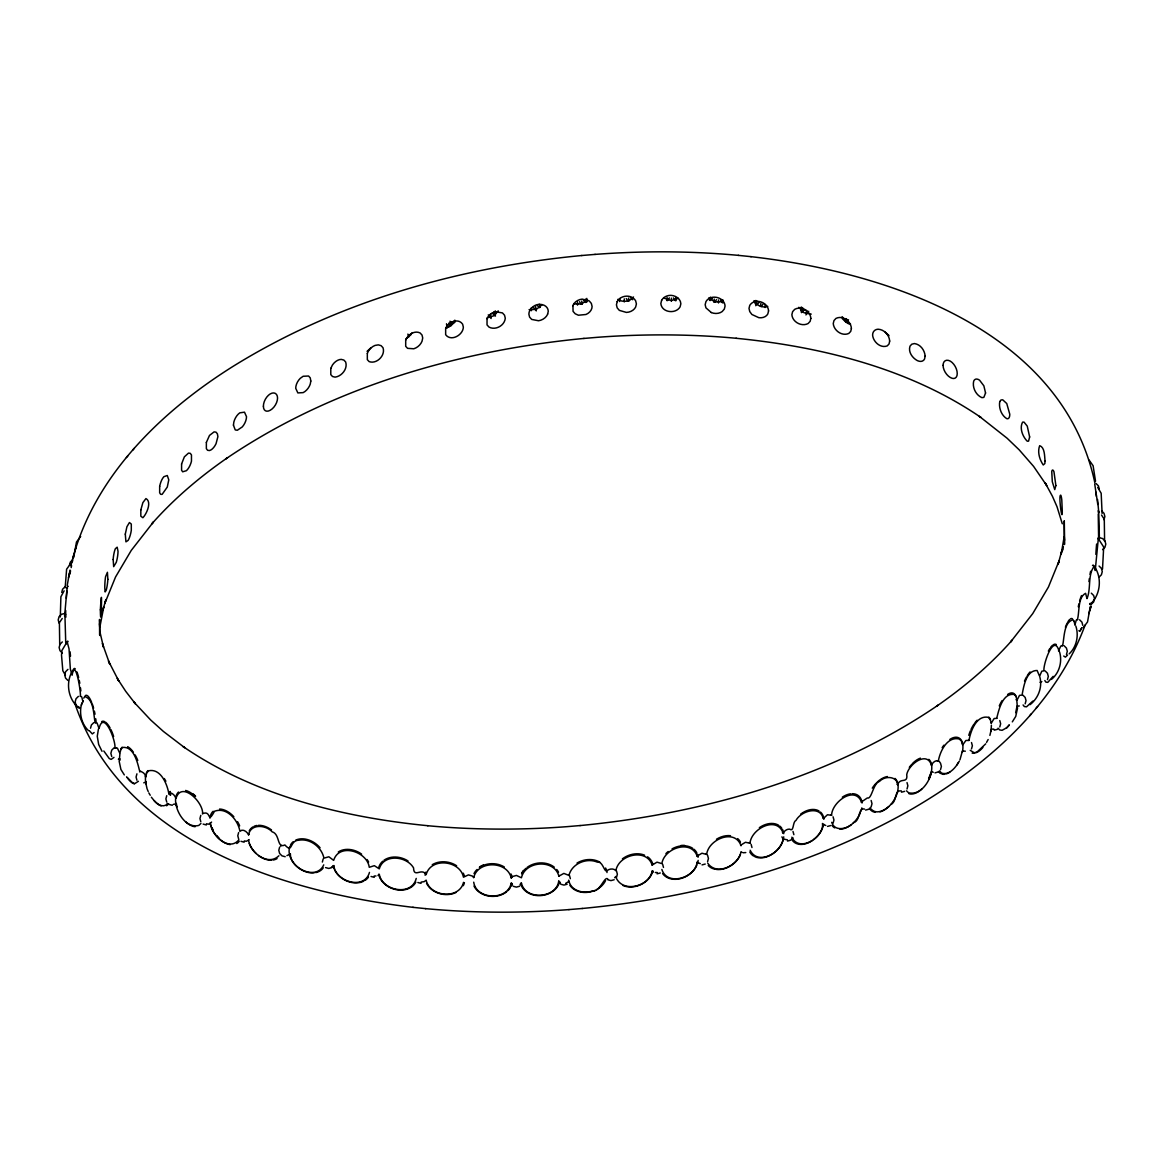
<?xml version="1.0" encoding="UTF-8"?>
<svg xmlns="http://www.w3.org/2000/svg" width="1164" height="1164" viewBox="0 0 1164 1164"><rect width="100%" height="100%" fill="white"/><g stroke="black" fill="none" stroke-linecap="round" stroke-linejoin="round"><path stroke-width="1.5" d="M64.617 616.222L64.908 614.534L65.766 643.648M99.609 634.991L99.537 619.452L100.017 635.515M1104.592 541.304L1104.287 519.202L1101.537 515.055M64.66 616.062L64.689 614.65M473.719 882.181C476.251 900.092 508.159 900.82 511.272 882.807M615.567 870.061L615.872 870.599C613.559 868.257 609.703 868.65 607.215 870.526C604.363 873.524 603.054 860.894 597.35 862.146C586.598 857.446 571.713 863.688 568.963 875.415L563.842 873.407L558.895 876.157C554.355 858.756 525.182 860.749 521.443 877.787L516.438 875.444L512.466 876.55L511.258 877.976L511.272 877.249M249.096 834.312L248.572 834.821C250.58 823.472 265.974 824.869 272.158 831.838C280.16 833.977 276.712 848.862 284.889 844.962C293.168 854.07 289.021 840.481 299.002 840.175C310.221 838.24 321.759 847.246 323.927 858.159L328.859 856.777L333.661 860.371C339.073 842.576 367.155 851.35 369.264 867.296L374.328 865.667L379.289 868.868C383.553 853.634 406.527 855.802 413.555 867.893C413.918 878.602 421.717 867.195 426.155 874.63C430.869 857.082 460.042 860.24 463.461 877.19L468.452 874.891L472.308 876.041L473.69 877.569L473.719 876.739M1077.413 619.539C1079.625 612.177 1077.617 597.321 1085.59 593.32L1086.972 598.616C1091.235 588.926 1087.482 574.798 1094.204 566.301L1095.135 570.52M65.402 616.731L65.49 613.937L65.766 617.327M801.705 307.281L801.53 312.49L804.819 309.508M848.672 323.868L845.879 322.079L845.981 318.616M755.756 303.979L755.873 300.501M1061.946 645.496L1062.616 645.656C1064.391 637.61 1063.721 622.129 1073.048 619.801L1074.023 621.169M991.117 731.399L991.379 725.172M72.11 675.091C75.442 656.816 81.131 693.162 80.389 696.218M1099.238 540.271L1099.383 537.695L1102.599 538.554L1104.942 540.896L1105.8 544.097L1104.942 547.313L1102.599 549.655M83.153 700.874L83.081 702.067L81.698 696.814L80.287 696.247M996.704 718.246C998.828 710.113 1002.408 692.915 1014.164 694.442L1015.925 696.247L1017.045 700.073L1016.012 699.695M968.404 740.231L968.986 740.42C970.572 731.21 976.392 715.031 988.149 717.315L990.084 719.192L991.35 723.062L990.68 722.713M99.115 728.242C103.902 709.283 116.327 741.803 114.858 747.986M1102.104 513.455L1101.173 493.274L1097.696 487.396M937.326 760.95L938.315 761.212C939.915 751.391 947.321 736.041 959.311 739.024L961.406 740.988L962.439 744.625M1062.95 549.917L1063.358 546.6M119.892 754.068L119.194 761.387L120.91 769.477L124.315 774.904M73.71 557.469L76.475 542.031L80.665 536.458M1090.29 606.531L1087.525 621.969L1083.335 627.542M1095.309 569.676L1098.307 538.714L1098.976 540.416M962.439 750.911L959.936 759.874M64.689 614.636L64.82 613.559M861.229 802.098L867.326 797.966C871.792 799.712 872.913 783.474 879.577 781.32C884.669 775.835 896.6 775.777 897.779 784.609L896.964 784.245M146.242 776.475L145.587 776.854L146.897 772.634L148.846 770.743C160.836 768.284 167.296 784.303 168.867 793.877L170.41 793.411M931.462 771.63C929.789 781.844 920.331 795.769 908.575 792.757L906.509 790.793M99.871 627.061L103.771 606.924L102.679 610.591L105.939 599.591L104.862 603.243L115.556 576.98L131.256 550.412L153.415 521.996L151.844 523.829C174.062 498.629 199.917 476.818 227.504 457.714L225.991 458.762C331.362 387.045 459.46 350.349 584.066 338.418M831.096 814.858L831.576 815.309C831.838 801.981 855.147 784.885 861.651 802.389M1064.129 536.939L1061.219 553.962L1062.077 549.743L1058.061 564.409L1059.138 560.757L1048.444 587.02L1032.744 613.588L1010.585 642.004L1012.156 640.171C989.938 665.372 964.083 687.182 936.496 706.286L938.009 705.239C832.638 776.955 704.54 813.651 579.934 825.582M782.441 832.449L783.11 833.06C784.507 830.878 786.879 828.928 789.629 829.146C794.154 832.464 792.408 821.842 795.987 820.402C801.239 810.77 820.184 805.386 823.21 818.423M176.04 798.286C181.439 780.651 203.278 801.967 202.609 813.621M740.595 845.224L745.484 842.27L749.994 843.245C751.275 828.535 776.941 815.513 783.11 833.06M697.091 856.137L701.95 853.227L706.65 854.449C708.396 839.215 735.008 828.128 741.032 845.777M822.439 823.472C824.81 836.581 799.333 853.343 791.855 837.178M781.917 836.858L783.11 839.055C781.408 852.892 757.706 865.914 750.154 850.229M652.146 865.07L656.991 862.16L661.865 863.615C664.237 847.858 691.547 838.953 697.323 856.559M806.143 313.436L806.579 310.468M619.539 301.534L619.99 298.464M666.666 300.516L667.118 297.475M615.887 870.526C618.812 854.391 646.806 847.785 652.233 865.289M713.779 302.087L714.245 299.075M760.456 306.365L760.892 303.382M697.091 862.044C695.825 877.525 667.365 886.837 661.865 869.464M70.015 574.085L70.538 570.738M652.146 870.978C649.541 886.357 622.9 893.53 616.047 877.569M416.232 878.413C411.823 896.6 382.127 890.896 379.319 874.397M473.69 877.569C477.895 860.269 507.228 860.72 511.258 877.976M558.778 880.639C557.032 898.39 525.168 900.892 521.385 882.909M67.192 585.623L69.316 573.605M98.445 729.028L97.267 736.274L98.664 744.48L102.01 751.304M1074.852 625.184L1076.278 620.077L1077.748 619.626M71.164 567.61L71.586 565.646M68.458 577.839L70.058 570.04M463.534 882.341C459.227 899.903 429.676 896.862 426.155 880.144L424.351 881.555M66.217 643.808L67.236 642.091L69.04 648.872L70.364 669.213L72.066 674.64M81.407 705.282L81.975 702.809C78.774 712.281 81.145 723.717 88.508 730.643M70.917 565.82C91.272 478.971 159.395 412.682 232.611 366.645C337.545 301.389 459.562 267.153 581.942 255.498M1058.498 650.88L1060.826 646.035L1062.616 645.656M61.721 592.418L62.594 589.217L64.937 586.874M69.476 565.282L70.335 562.081L72.677 559.724M90.53 728.198L91.403 724.997L93.746 722.655M136.93 773.827L136.072 777.043L136.93 780.244M166.743 795.681L165.885 798.882L166.743 802.083M200.805 815.338L199.946 818.539L200.805 821.74M238.635 832.551L237.776 835.752L238.635 838.968M279.651 847.101L278.793 850.302L279.651 853.503L281.994 855.86L285.195 856.704M322.355 862.044L323.214 858.843M616.513 877.409L617.371 874.208L616.513 870.992M707.581 861.695L708.439 858.494L707.581 855.293M833.075 823.21L833.948 820.009L833.075 816.793M907.018 788.988L907.876 785.787L907.018 782.586M940.527 769.637L941.385 766.436L940.527 763.235C938.14 758.07 932.684 761.809 931.462 765.315M971.504 748.932L972.376 745.731L971.504 742.53M999.789 726.962L1000.647 723.761L999.789 720.56M1025.164 703.827L1026.022 700.626L1025.164 697.425L1022.821 695.068M1047.455 679.631L1048.313 676.429L1047.455 673.229L1045.112 670.886M1066.442 654.503L1067.315 651.302L1066.442 648.101L1064.1 645.744M1104.01 519.726L1104.869 516.525L1104.01 513.309L1101.668 510.967M1017.045 700.073L1019.533 695.359L1022.05 695.112C1023.68 686.454 1026.095 670.362 1037.124 670.493L1039.467 675.949M1088.82 613.734L1091.119 605.949L1090.028 609.616M72.881 558.051L73.972 554.384M75.18 550.266L76.271 546.614M1039.641 676.022L1041.824 671.177L1043.992 670.857C1042.74 665.401 1053.726 632.358 1059.007 651.025M1102.512 569.123L1103.69 547.036L1097.958 538.088M842.27 318.601L845.879 322.079L846.795 319.198M802.971 308.082L801.53 312.49L801.385 307.354M991.35 723.062L994.158 718.494L996.966 718.348M709.458 300.196L710.462 297.14M756.193 304.211L757.182 301.214M962.774 744.858L965.902 740.479L968.986 740.42M1015.677 712.674L1017.045 706.082L1019.286 705.966M989.895 735.401L991.35 729.115L993.852 729.13M1085.081 625.141C1054.89 706.868 985.181 766.567 911.659 809.256C811.09 866.656 696.916 897.662 582.058 908.502M897.779 784.609C900.034 777.159 908.036 784.085 906.741 774.613C908.56 764.37 927.111 750.314 931.52 765.374M454.862 320.173L451.006 325.149L446.423 327.404M238.838 839.797C229.104 852.092 211.193 834.981 210.393 823.195L211.572 822.09M1081.982 627.702L1079.974 630.815L1078.868 630.743M278.894 855.758C268.113 866.511 250.202 852.586 248.572 840.088L249.096 839.593M498.221 310.861L494.22 315.662L487.149 317.874M823.37 818.568L827.459 814.742L831.576 815.309M323.738 864.881C316.419 881.192 289.792 868.126 290.389 853.707M1090.974 603.141L1090.362 604.218L1089.649 603.519M94.109 732.534L92.32 733.931L89.366 730.745M369.483 872.403C364.376 890.606 335.087 881.439 333.879 865.492M986.534 742.399L988.149 739.518M83.764 698.138L84.812 696.552C93.92 699.375 93.484 714.245 95.099 722.64L95.724 722.495M959.311 761.227C955.731 767.265 949.431 775.69 941.531 773.1L939.479 770.844M1012.316 721.869L1015.721 716.457L1017.481 708.381L1016.841 701.077M64.122 590.817L60.892 596.768L60.31 616.964M1053.173 676.342L1047.775 682.366L1045.927 682.148L1044.821 680.547M412.405 332.642L407.138 338.011M62.23 618.477L59.408 622.696L59.713 644.798M667.423 300.647L669.416 297.882M146.242 781.946L143.769 782.834M1067.548 655.114L1065.409 657.151L1063.736 656.03M114.945 747.855L117.375 748.088L119.863 753.355L120.954 749.223L122.657 747.434C133.671 746.255 137.396 762.085 139.433 770.321C139.796 771.659 145.529 772.154 145.587 776.854M714.551 302.276L716.529 299.614M985.719 743.84L976.916 752.119L974.253 752.744L970.223 750.329M761.198 306.598L763.148 304.051M542.104 304.779L536.313 309.377L529.082 309.639M1032.861 701.077L1026.503 706.839L1024.335 706.548L1023.083 704.947M805.924 314.906L808.747 311.268M113.97 757.386L111.133 759.408L109.241 758.535L103.814 750.998M587.5 299.715L581.607 304.022L574.23 303.92M176.04 803.8L173.218 804.411M568.701 880.159L568.483 881.73L565.675 883.331M168.867 793.877C171.617 791.287 175.138 795.798 175.895 798.402M633.507 296.98C630.073 301.796 622.667 302.713 617.924 299.308M521.443 883.36L519.988 884.829M1069.178 653.877C1076.584 646.98 1079.013 635.544 1075.827 626.057M126.396 457.51L127.982 455.662M132.623 450.206L134.195 448.373M1029.805 715.627L1031.377 713.794M1036.018 708.338L1037.604 706.49M210.393 823.195L208.283 824.228L206.421 823.719M202.478 813.752C211.804 809.591 206.857 825.145 214.511 811.25C226.849 806.637 238.111 820.169 239.915 831.329C242.84 828.302 247.219 831.838 248.572 834.821M248.572 840.088L246.346 841.266L244.265 840.932M370.821 347.861L367.082 351.339M289.865 854.376L286.926 855.598M72.779 560.757L66.624 569.181L65.155 587.791M1090.013 604.553C1100.751 595.037 1102.57 576.747 1093.563 565.457A20.035 2.663 -84.6 0 0 1092.501 565.602M138.414 781.291L134.835 783.547L132.507 782.79L126.556 776.795M1051.412 679.427C1059.371 672.981 1062.47 661.676 1059.575 651.956M614.665 877.714L615.872 876.477M406.047 338.826L411.11 334.548M1030.053 704.671C1038.317 698.24 1042.595 687.24 1039.845 676.997M62.332 641.931L59.99 644.274L59.131 647.475L59.99 650.691L62.332 653.033M67.934 669.373L65.591 671.73L64.718 674.931L65.591 678.132L67.934 680.474M78.366 696.392L76.024 698.735L75.165 701.936L76.024 705.151M114.072 747.812L111.729 750.154L110.871 753.355L111.729 756.556M793.004 837.862L790.662 840.204L787.461 841.063M1099.063 577.126L1101.406 574.783L1102.279 571.582L1101.406 568.381L1099.063 566.024M1091.323 604.276L1093.665 601.919L1094.524 598.718L1093.665 595.517L1091.323 593.174M710.098 300.588L712.397 298.333M167.529 803.422L165.695 805.27C159.774 807.7 154.579 801.341 151.378 797.209M95.099 722.64L97.034 722.931L98.969 728.286M1041.824 681.595L1040.034 682.308M755.698 305.71L759.088 302.524M448.562 327.273L455.037 322.093M200.95 823.443L198.826 825.421C186.88 828.579 177.466 814.233 175.895 803.829M280.611 846.17L281.382 845.457M845.399 318.645L845.879 322.079L848.498 319.765M377.951 875.474L379.289 874.455M333.661 865.841L331.478 867.122M678.306 298.333L671.221 300.647L664.149 298.173M965.32 751.187L962.774 750.998M745.789 852.572L743.068 852.761M933.252 772.256L931.52 771.645M139.549 771.878L140.393 771.557M722.247 301.68L714.827 301.971L708.891 297.824M901.387 790.953C894.039 789.512 897.313 801.661 890.707 804.63C886.022 809.693 876.667 815.513 870.963 808.893M767.76 306.423C762.595 308.154 756.382 305.55 753.981 300.661M79.225 707.203L77.537 706.388M64.617 613.486L61.401 614.345L59.058 616.687L58.2 619.903L59.058 623.104M331.973 867.587L328.772 868.446L325.556 867.587M994.231 730.163L997.446 729.304M934.983 772.852L938.184 771.994M519.566 886.27L516.365 887.114L513.149 886.27M901.46 792.189L904.675 791.345M567.144 884.233L563.943 885.077L560.742 884.233M865.594 810.086L868.795 809.227L871.138 806.885L871.996 803.684L871.138 800.483M614.17 879.751L610.955 880.61L607.754 879.751M827.531 826.411L830.732 825.552M657.078 873.829L660.279 872.971M702.023 864.896L705.239 864.037M657.267 872.52L655.347 872.491M864.546 809.096C857.883 807.03 860.662 820.94 853.532 822.628C848.207 828.739 834.908 832.406 831.707 822.337M423.885 881.672L421.135 882.108M115.134 747.87L115.993 747.695M787.373 839.811L783.11 839.055M594.891 254.421L595.168 254.392C642.892 250.784 690.907 250.915 738.558 255.382M811.221 314.135L803.96 312.723L798.824 307.296M425.442 908.618C473.093 913.085 521.108 913.216 568.832 909.608L569.109 909.579M581.607 255.527L595.168 254.392M583.731 338.462L596.957 337.342C642.135 333.879 691.212 333.995 736.376 338.302M580.269 825.538L567.043 826.658C521.865 830.121 472.788 830.005 427.625 825.698M568.832 909.608L582.393 908.473M825.8 825.451L823.37 824.592M375.987 875.968L374.124 876.041M750.751 256.633C887.477 272.1 1062.325 329.95 1094.858 482.842M700.292 863.644L697.323 862.408M74.627 702.75C120.998 841.412 282.212 891.857 413.249 907.367M738.209 255.353L751.173 256.677M736.026 338.273C820.198 346.508 909.099 368.217 980.874 417.41L979.361 416.348L1007.078 438.202L1019.213 449.871L1033.588 466.371L1046.727 485.577L1045.272 483.075L1052.431 496.286L1057.014 506.718L1062.296 523.785M427.974 825.727C343.802 817.492 254.901 795.783 183.126 746.59L184.64 747.652L163.426 731.458L150.709 720.021L133.831 701.994L135.417 703.842L125.727 691.329L117.273 678.423L118.728 680.925L108.47 660.992L109.751 664.077L102.403 643.517L103.494 647.169L100.235 633.187M412.827 907.323L425.791 908.648M169.086 804.426L172.287 805.284M203.147 824.097L206.348 824.956M417.847 882.501L421.048 883.345M240.977 841.31L244.178 842.169M371.054 876.477L374.255 877.321M850.52 324.029L845.981 321.715L842.169 316.681M607.768 878.907C604.509 875.764 600.158 892.177 592.331 891.013C583.775 893.952 571.146 891.027 568.963 881.133M560.437 883.127L558.895 881.803M118.35 759.19L119.863 758.652L119.994 760.179M711.32 312.549L705.937 307.863L705.166 304.721L705.937 301.607C710.491 293.779 724.546 296.922 725.07 306.059L724.314 309.1L722.175 311.559A10.01 8.046 11.6 0 1 711.335 312.563M1064.26 520.934L1064.463 544.548L1064.274 521.05M742.021 852.383L741.032 851.684C738.733 865.274 716.748 876.463 707.741 863.179M652.233 871.138L653.397 872.025M889.02 335.596L885.251 332.147M705.806 853.59L706.65 854.449M448.737 323.156L451.385 325.513L451.283 322.05M749.238 842.518L749.994 843.245M492.183 313.101L495.457 316.07L494.031 311.661M537.39 305.594L539.63 307.674M583.557 300.312L585.841 302.509M1096.066 483.526L1098.409 485.868L1099.282 489.069M1079.581 619.801L1081.923 622.143L1082.782 625.344M630.408 297.387L632.707 299.715M998.072 728.184L999.614 729.915L1002.102 730.308L1006.656 727.791L1009.363 724.852A20.035 8.759 -69.9 0 1 1006.234 728.286M511.258 883.491L512.466 884.858M488.254 314.877L491.077 318.514L490.422 314.076M533.359 307.18L535.294 309.697M579.468 301.709L581.433 304.313M626.261 298.566L628.24 301.287M1089.068 460.071L1093.098 465.716L1095.528 481.198M673.403 297.926L675.382 300.734M720.472 299.875L722.451 302.8M65.446 675.266L62.827 670.726L61.517 655.143L61.896 650.545L67.337 641.466A20.035 1.906 86.1 0 1 68.094 641.655M1074.066 621.241L1074.779 624.137M148.846 792.946L150.229 795.274M568.701 874.673L568.963 875.415M147.421 789.629L148.221 791.52M147.086 788.828L145.587 782.135M585.477 299.061L586.481 302.102M539.281 304.255L540.256 307.223M1094.727 484.079L1097.783 504.492M450.002 321.177L451.385 325.513M407.88 334.083L408.768 336.934M793.004 831.46L793.877 834.661M751.115 844.322L751.973 847.523M662.622 864.226L663.495 867.427M569.487 875.474L570.36 878.674M1098.234 510.676L1098.452 512.684M754.927 300.676L755.436 304.037M675.702 297.577L676.153 300.618M628.545 298.1L629.011 301.127M581.738 301.112L582.189 304.11M800.774 307.398L801.283 310.788M535.586 306.481L536.255 310.948M722.757 299.657L723.208 302.727M446.51 323.752L447.136 328.161M558.778 875.255L558.895 876.157M1097.565 499.487L1098.787 512.669M64.835 613.544L67.163 587.02L67.425 588.431M1098.685 511.171L1099.383 537.695M586.802 298.391L586.918 301.869M495.282 310.861L495.398 314.338M755.552 300.603L755.654 304.008M1098.234 513.964L1098.612 538.321M845.777 318.645L845.879 322.079M1064.347 538.874L1064.391 540.576L1064.347 537.288M99.653 625.126L99.624 623.526L99.653 626.712M765.083 304.517L765.083 307.514M718.494 299.963L718.494 302.96M671.41 298.115L671.41 301.127M624.268 298.872L624.268 301.883M577.504 302.102L577.504 305.113M531.424 307.674L531.424 310.686M949.839 739.416A20.035 10.694 -63.5 0 1 962.366 752.162M958.35 762.507A20.035 10.694 -63.5 0 1 956.677 765.155M949.839 772.125A20.035 10.694 -63.5 0 1 946.448 773.842M944.833 774.235A20.035 10.694 -63.5 0 1 941.865 774.075M940.585 773.522A20.035 10.694 -63.5 0 1 938.504 771.528M942.142 747.695A20.035 10.694 -63.5 0 1 943.917 745.164M988.905 717.14A20.035 9.748 -66.8 0 1 990.477 719.628M982.911 747.404A20.035 9.748 -66.8 0 1 976.334 752.657M974.865 753.123A20.035 9.748 -66.8 0 1 972.158 753.079M968.783 735.328A20.035 9.748 -66.8 0 1 970.354 730.876M970.994 729.464A20.035 9.748 -66.8 0 1 974.021 724.081M974.865 722.902A20.035 9.748 -66.8 0 1 977.105 720.225M1014.732 694.224A20.035 8.759 -69.9 0 1 1016.143 696.654M999.265 705.864A20.035 8.759 -69.9 0 1 1002.131 700.568M1007.631 694.457A20.035 8.759 -69.9 0 1 1013.815 693.468M1024.509 681.086A20.035 7.682 -72.9 0 1 1026.444 677.113M1027.303 675.629A20.035 7.682 -72.9 0 1 1030.053 671.948M1048.342 651.127A20.035 6.548 -75.9 0 1 1049.899 648.435M1050.67 647.33A20.035 6.548 -75.9 0 1 1052.751 645.132M1053.74 644.521A20.035 6.548 -75.9 0 1 1056.345 644.623M1065.409 627.251A20.035 5.325 -78.8 0 1 1067.272 622.958M1067.897 621.823A20.035 5.325 -78.8 0 1 1069.6 619.554M1070.4 618.884A20.035 5.325 -78.8 0 1 1072.51 618.884M1081.502 628.284A20.035 4.03 -81.6 0 1 1079.61 631.324M1078.286 606.793A20.035 4.03 -81.6 0 1 1078.926 603.825M1079.61 601.104A20.035 4.03 -81.6 0 1 1081.502 595.575M1088.951 581.593A20.035 2.663 -84.6 0 1 1089.344 578.566M1090.013 574.347A20.035 2.663 -84.6 0 1 1090.624 571.262M1095.862 554.399A20.035 1.208 -87.5 0 1 1096.619 544.024M1095.906 492.125A20.035 1.906 86.1 0 1 1096.386 496.373M65.635 614.301A20.035 1.208 -87.5 0 1 65.722 610.576M66.319 598.252A20.035 1.208 -87.5 0 1 66.945 591.021M67.657 586.656A20.035 1.208 -87.5 0 1 68.138 586.467M70.058 651.782A20.035 1.906 86.1 0 1 70.509 656.19M75.296 668.922A20.035 3.55 82.7 0 0 73.885 668.805C65.126 680.518 67.381 698.546 78.643 707.785A20.035 3.55 82.7 0 0 80.054 707.901M76.969 671.992A20.035 3.55 82.7 0 1 78.643 677.564M79.239 680.3A20.035 3.55 82.7 0 1 79.807 683.268M80.491 687.851A20.035 3.55 82.7 0 1 80.854 690.994M85.292 695.65A20.035 5.238 79 0 1 91.694 702.503M92.291 704.031A20.035 5.238 79 0 1 93.6 708.178M94.371 711.131A20.035 5.238 79 0 1 95.011 714.201M95.754 718.814A20.035 5.238 79 0 1 96.117 722.509M101.646 721.665A20.035 6.911 74.9 0 1 104.396 721.52M105.444 722.117A20.035 6.911 74.9 0 1 110.114 728.038M110.886 729.537A20.035 6.911 74.9 0 1 113.635 736.477M134.369 783.91A20.035 8.555 70.5 0 1 127.312 777.799M120.678 749.66A20.035 8.555 70.5 0 1 122.045 747.244M127.633 746.677A20.035 8.555 70.5 0 1 133.409 752.25M135.111 754.912A20.035 8.555 70.5 0 1 137.774 760.427M161.039 805.91A20.035 10.127 65.5 0 1 154.201 800.759M145.951 783.823A20.035 10.127 65.5 0 1 145.951 774.307M146.358 773.1A20.035 10.127 65.5 0 1 147.988 770.583M164.284 778.556A20.035 10.127 65.5 0 1 165.87 781.233M169.682 791.68A20.035 10.127 65.5 0 1 170.148 795.216M168.562 803.8A20.035 10.127 65.5 0 1 166.583 805.75M170.206 791.447A20.035 10.127 65.5 0 1 170.686 794.968M195.13 826.731A20.035 11.567 60 0 1 185.585 821.755M176.157 805.43A20.035 11.567 60 0 1 178.485 792.044M185.585 790.458A20.035 11.567 60 0 1 195.13 796.511M177.103 806.914A20.035 11.567 60 0 1 176.302 803.378M192.962 793.761A20.035 11.567 60 0 1 195.61 796.234M230.196 844.628A20.035 12.848 53.8 0 1 211.586 827.924M211.077 826.542A20.035 12.848 53.8 0 1 210.189 823.064M209.957 818.19A20.035 12.848 53.8 0 1 213.143 811.264M219.589 809.053A20.035 12.848 53.8 0 1 233.833 816.692M237.572 821.711A20.035 12.848 53.8 0 1 239.638 825.873M239.246 841.266A20.035 12.848 53.8 0 1 236.743 843.522M218.905 837.934A20.035 12.848 53.8 0 1 216.78 835.606M213.318 830.427A20.035 12.848 53.8 0 1 212.008 827.619M277.061 858.596A20.035 13.939 46.8 0 1 273.031 860.036M271.518 860.181A20.035 13.939 46.8 0 1 258.466 855.54M256.08 853.547A20.035 13.939 46.8 0 1 249.227 843.42M249.227 830.907A20.035 13.939 46.8 0 1 252.923 826.906M254.145 826.28A20.035 13.939 46.8 0 1 256.968 825.48M258.466 825.334A20.035 13.939 46.8 0 1 271.518 829.961M323.257 867.878A20.035 14.826 38.9 0 1 315.779 872.607M314.178 872.855A20.035 14.826 38.9 0 1 295.045 864.692A20.035 14.826 38.9 0 1 289.865 846.432M290.462 845.093A20.035 14.826 38.9 0 1 293.212 841.703M295.714 840.132A20.035 14.826 38.9 0 1 320.071 847.756M368.45 877.118A20.035 15.496 30.3 0 1 365.132 880.333M363.765 881.133A20.035 15.496 30.3 0 1 334.796 870.265M334.184 868.984A20.035 15.496 30.3 0 1 333.108 865.71M338.288 851.975A20.035 15.496 30.3 0 1 361.626 854.129M367.053 859.527A20.035 15.496 30.3 0 1 368.624 862.044M415.854 882.152A20.035 15.961 21.1 0 1 395.876 889.602A20.035 15.961 21.1 0 1 378.62 874.295M378.62 867.922A20.035 15.961 21.1 0 1 382.694 861.244M383.974 860.24A20.035 15.961 21.1 0 1 407.997 860.938M464.407 882.69A20.035 16.238 11.5 0 1 463.272 885.688M455.953 892.526A20.035 16.238 11.5 0 1 426.519 883.2M425.107 875.255A20.035 16.238 11.5 0 1 425.864 872.127M432.266 864.692A20.035 16.238 11.5 0 1 456.608 865.754M463.272 873.175A20.035 16.238 11.5 0 1 464.407 876.317M512.131 883.461A20.035 16.354 1.9 0 1 510.996 886.517M510.167 887.943A20.035 16.354 1.9 0 1 507.955 890.606M506.66 891.769A20.035 16.354 1.9 0 1 473.995 886.095M473.995 873.582A20.035 16.354 1.9 0 1 477.022 869.493M479.466 867.471A20.035 16.354 1.9 0 1 504.274 866.947M510.996 873.989A20.035 16.354 1.9 0 1 512.131 877.074M479.481 867.078A20.035 16.354 1.9 0 1 483.438 864.968M559.695 881.628A20.035 16.311 -7.3 0 1 540.111 895.64A20.035 16.311 -7.3 0 1 520.512 883.316M521.661 873.815A20.035 16.311 -7.3 0 1 525.983 868.329M527.117 867.413A20.035 16.311 -7.3 0 1 554.239 867.107M556.712 869.479A20.035 16.311 -7.3 0 1 558.56 872.229M521.603 873.422A20.035 16.311 -7.3 0 1 523.451 870.512M605.6 880.537A20.035 16.136 -16 0 1 596.303 889.747M594.906 890.402A20.035 16.136 -16 0 1 569.909 885.368M577.024 863.048A20.035 16.136 -16 0 1 599.897 862.189M605.6 868.024A20.035 16.136 -16 0 1 607.011 872.549M652.873 870.774A20.035 15.845 -23.8 0 1 623.06 885.571M622.42 858.843A20.035 15.845 -23.8 0 1 644.623 855.205M647.562 856.806A20.035 15.845 -23.8 0 1 652.873 864.401M697.425 854.172A20.035 15.467 -30.8 0 1 698.153 857.199M698.153 860.371A20.035 15.467 -30.8 0 1 697.425 863.688M696.799 865.318A20.035 15.467 -30.8 0 1 680.227 878.689A20.035 15.467 -30.8 0 1 662.592 873.553M665.91 853.634A20.035 15.467 -30.8 0 1 668.165 851.524M672.064 848.862A20.035 15.467 -30.8 0 1 692.696 848.309M693.933 849.24A20.035 15.467 -30.8 0 1 696.799 852.79M680.925 845.515A20.035 15.467 -30.8 0 1 684.607 845.413M740.435 854.565A20.035 14.987 -37.1 0 1 716.457 869.464M714.841 869.188A20.035 14.987 -37.1 0 1 708.221 865.521M716.457 839.244A20.035 14.987 -37.1 0 1 730.512 835.708M737.656 838.618A20.035 14.987 -37.1 0 1 740.435 842.052M782.47 829.394A20.035 14.434 -42.7 0 1 783.736 833.686M783.736 836.858A20.035 14.434 -42.7 0 1 772.896 853.707A20.035 14.434 -42.7 0 1 754.898 856.762M753.632 856.078A20.035 14.434 -42.7 0 1 749.791 851.961M759.365 827.648A20.035 14.434 -42.7 0 1 778.643 825.276M779.793 826.091A20.035 14.434 -42.7 0 1 781.742 828.186M820.475 812.05A20.035 13.823 -47.7 0 1 823.908 819.18M823.661 824.054A20.035 13.823 -47.7 0 1 813.534 839.666M812.312 840.568A20.035 13.823 -47.7 0 1 792.393 840.452M800.585 814.189A20.035 13.823 -47.7 0 1 819.019 810.988M852.223 793.702A20.035 13.124 -52.1 0 1 862.073 803M861.84 807.889A20.035 13.124 -52.1 0 1 860.924 811.352M860.4 812.719A20.035 13.124 -52.1 0 1 853.358 822.919M851.059 824.869A20.035 13.124 -52.1 0 1 839.913 829.205M834.704 827.895A20.035 13.124 -52.1 0 1 832.144 825.596M842.314 797.165A20.035 13.124 -52.1 0 1 850.753 793.804M895 778.41A20.035 12.382 -56.2 0 1 890.896 804.382M888.787 806.594A20.035 12.382 -56.2 0 1 880.028 811.89M875.415 812.312A20.035 12.382 -56.2 0 1 869.857 809.082M872.273 788.159A20.035 12.382 -56.2 0 1 876.114 783.212M877.19 782.15A20.035 12.382 -56.2 0 1 887.404 776.519M928.872 759.321A20.035 11.567 -60 0 1 929.09 778.789M921.757 789.046A20.035 11.567 -60 0 1 909.011 793.732M909.302 767.367A20.035 11.567 -60 0 1 911.223 764.908M912.212 763.802A20.035 11.567 -60 0 1 920.404 758.142M930.24 774.206A20.035 11.567 -60 0 1 928.61 778.512M100.351 609.834C100.788 638.294 102.738 570.84 100.351 609.834M1062.266 510.894C1062.426 524.6 1058.527 496.402 1060.448 495.297A10.01 1.048 86.6 0 1 1061.786 499.778L1062.266 510.894M113.17 559.549L113.665 566.65L116.284 562.314A10.025 2.095 -80.4 0 0 118.03 551.329L117.171 547.167L115.352 548.724A10.01 2.052 -82.4 0 0 113.184 558.967L113.17 559.549M1055.879 485.577L1054.744 489.622L1052.3 481.707L1051.761 471.58A10.025 1.95 82.8 0 1 1053.958 471.726L1055.879 485.577M107.859 579.308L107.83 579.978A10.01 1.31 -83.8 0 1 106.186 590.279L105.124 591.923L104.789 587.835A10.025 1.251 -85.8 0 1 105.56 576.733L107.423 572.295L107.859 579.308M125.29 534.145L125.93 541.857L128.142 540.372A10.01 2.663 -77.8 0 0 131.299 530.304L131.299 524.047L129.422 522.549L126.92 526.739L125.29 534.145M1045.039 460.828L1044.865 463.534L1043.25 464.974C1039.554 459.62 1037.255 451.879 1039.685 445.667C1044.85 447.442 1044.501 455.968 1045.039 460.828M140.829 509.948L140.829 516.205L142.881 517.733C146.824 513.717 151.975 501.713 145.951 498.57L142.881 502.615L140.829 509.948M159.657 486.508L159.657 492.765L160.617 494.293L162.102 494.394L167.281 487.076L168.78 479.844L167.281 475.509L163.862 476.702A10.01 3.856 -73.8 0 0 159.657 486.508M1029.645 436.951L1028.554 441.141L1027.245 441.214C1022.661 436.646 1019.315 428.207 1022.559 422.183L1024 422.081L1027.245 426.097L1029.645 436.951M181.584 463.97L181.584 470.227L182.675 471.798L186.386 470.707A10.01 4.35 -69 0 0 191.463 461.191L191.463 454.935L190.256 453.32L188.481 453.116L184.363 456.855L181.584 463.97M206.363 442.422L206.363 448.678L207.599 450.293L209.491 450.541A10.01 4.816 -66.1 0 0 216.038 443.731L217.901 436.646L217.392 433.837L216.038 432.164L214.074 431.888L209.491 435.438L206.363 442.422M233.44 425.136L235.23 429.923L237.325 430.258L242.301 426.897A10.025 5.384 -62.1 0 0 246.521 416.727L244.498 412.172L239.813 412.842A10.01 5.384 -64.4 0 0 233.862 421.979L233.44 425.136M985.559 392.996L983.856 397.39L981.921 397.652C975.883 395.076 972.129 387.467 973.701 381.094A10.01 5.194 65.7 0 1 979.564 380.177L983.856 385.822L985.559 392.996M330.794 368.362L330.794 374.633L332.497 376.496L335.087 377.136C341.78 376.292 347.891 368.755 345.664 362.004L343.86 360.054L341.227 359.385A10.01 6.635 -52.8 0 0 332.497 364.929L330.794 368.362M999.76 401.595C998.61 407.764 1001.316 415.286 1006.758 418.662A10.025 4.03 70.9 0 0 1009.77 414.224L1006.758 403.544L1002.713 399.79L1000.982 399.979L999.76 401.595M310.803 381.05L310.25 384.135A10.01 6.14 -55.4 0 1 303.164 392.617L297.853 392.923L295.729 388.31A10.025 6.169 -57.8 0 1 300.268 378.329L303.164 376.263L308.576 376.016L310.25 377.878L310.803 381.05M367.329 353.405L367.329 359.661L369.134 361.611C376.743 364.448 385.721 355.282 382.985 347.687L381.108 345.679L378.315 344.864L375.07 345.417A10.01 6.94 -48.8 0 0 367.329 353.405M405.698 340.063L405.698 346.319L407.575 348.342L413.787 348.778A10.01 7.173 -41.6 0 0 422.023 341.285L422.721 337.982L422.023 335.028L420.073 332.933C414.34 330.183 407.88 334.723 405.698 340.063M925.133 356.155L924.565 358.978A10.01 6.3 53.7 0 1 917.407 360.651C912.387 357.945 908.022 352.008 910.015 346.13L911.776 344.209L914.38 343.555C920.448 344.326 924.754 350.277 925.133 356.155M445.652 328.437L445.652 334.694C450.977 341.954 463.127 335.072 463.345 327.157L462.617 324.159C458.194 317.627 448.038 322.108 445.652 328.437M487.032 318.66L487.032 324.916L489.069 327.128C495.558 330.591 504.696 325.542 505.278 318.209L504.536 315.197L502.455 312.912L495.733 311.792A10.01 7.784 -32 0 0 487.032 318.66M889.674 341.081L889.063 343.933L887.259 345.883C880.45 348.56 873.102 341.736 872.593 335.028A10.025 7.144 45.7 0 1 878.005 329.208C884.16 329.456 889.34 334.999 889.674 341.081M572.935 305.725L573.066 311.37L575.205 313.785L578.406 315.226L585.958 314.484A10.025 8.017 -13.9 0 0 592.098 306.481L591.341 303.397L589.188 300.894L582.175 299.119A10.01 8.133 -16.8 0 0 573.066 305.113L572.935 305.725M851.393 328.452L850.739 331.362L848.818 333.428C842.125 336.542 833.831 330.591 833.249 323.563L833.962 320.58L835.985 318.398C842.736 315.037 851.073 321.308 851.393 328.452M547.647 313.945L547.517 314.469A10.01 7.857 -22.9 0 1 538.525 320.755L531.686 319.416L529.591 317.117L528.878 314.135A10.025 7.959 -25.9 0 1 534.8 305.565C539.761 302.786 548.011 304.793 548.273 311.268L547.647 313.945M617.182 301.607L616.44 304.793L617.182 307.863L619.35 310.381L626.407 312.418A10.01 8.09 -6.5 0 0 635.646 307.049L636.402 303.92L635.646 300.792C631.674 294.085 620.732 294.885 617.182 301.607M810.842 318.383L810.144 321.337L808.107 323.534C801.632 327.011 792.408 322.035 791.869 314.658L792.626 311.632L794.692 309.348C801.269 305.565 810.435 310.948 810.842 318.383M661.603 300.37L660.832 303.528C661.69 312.694 675.789 314.382 680.096 306.86L680.867 303.775C680.591 298.624 675.6 295.554 670.857 295.336A10.01 8.25 1.2 0 0 661.603 300.37M768.56 310.919L767.833 313.916A10.025 7.886 21.9 0 1 758.841 317.685L751.9 314.484L749.761 311.603L749.005 308.402L749.761 305.332C754.709 297.533 768.167 302.102 768.56 310.919M263.399 406.236A10.01 5.645 -59.9 0 0 270.31 410.223A10.01 5.776 -58.8 0 0 277.556 398.059A10.01 5.922 -60.1 0 0 270.31 393.868A10.01 5.791 -61.2 0 0 263.399 406.236M943.058 365.365A10.025 5.805 58.6 0 0 950.348 377.514A10.025 5.616 60.1 0 0 957.23 373.542A10.025 5.762 61.4 0 0 950.348 361.16A10.025 5.951 59.9 0 0 943.058 365.365"/></g></svg>
